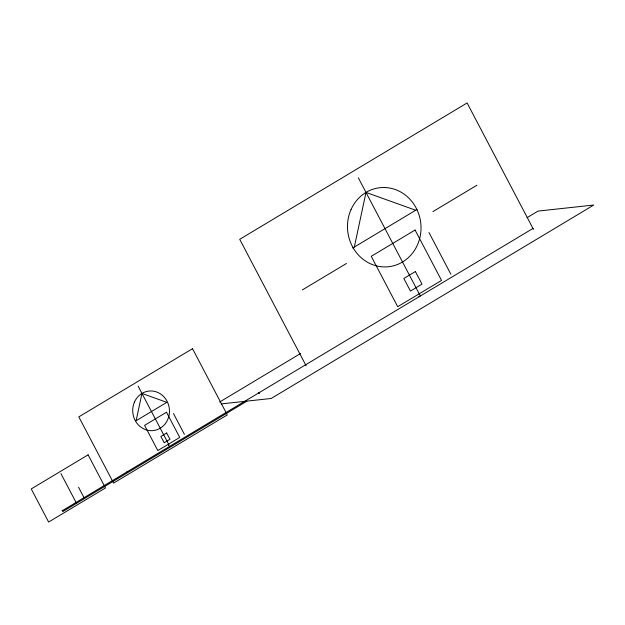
<?xml version="1.0" encoding="UTF-8"?>
<svg xmlns="http://www.w3.org/2000/svg" width="625" height="625" viewBox="0 0 625 625"><rect width="100%" height="100%" fill="white"/><g stroke="black" fill="none" stroke-linecap="round" stroke-linejoin="round"><path stroke-width="0.94" d="M354.328 247.047L365.992 192.414L415.695 210.242M352.734 248L417.086 209.406M302.414 289.883L346.445 263.477M432.922 211.617L476.953 185.211M219.625 402.039L300.688 353.422M527.156 217.609L538.023 211.094L593.75 205.031L271.172 398.477L221.211 403.914M62.32 510.695L532.984 228.445M246.875 401.164L62.781 511.562L62.094 510.266M533.469 229.375L467.102 102.953L239.711 239.312L306.086 365.734M428.977 232.547L450.875 274.258M358.32 177.812L420.359 295.977M418.938 296.266L419.164 296.695M258.977 392.766L259.43 393.633M258.352 392.57L258.578 393M173.453 413.492L184.398 434.344M138.125 386.125L169.141 445.211M168.32 445.133L168.547 445.563M127.047 471.312L127.273 471.742M78.562 487.25L84.039 497.672M60.898 473.562L76.414 503.102M75.984 502.789L76.211 503.227M141.953 393.422L136.125 420.742L166.812 402.336L141.953 393.422M192.516 348.695L78.82 416.875L113.586 483.094L227.281 414.914L192.516 348.695M415.078 230.031L371.242 256.32L397.703 306.711L441.539 280.422L415.078 230.031M88.094 454.844L31.25 488.938L48.633 522.047L105.477 487.953L88.094 454.844M166.5 412.234L144.586 425.375L157.812 450.57L179.734 437.43L166.5 412.234M415.391 271.547L403.836 278.477L410.453 291.07L422.008 284.141L415.391 271.547M166.656 432.992L160.883 436.453L164.188 442.75L169.969 439.289L166.656 432.992M134.391 402.203A19.875 18.367 83.8 0 0 152.773 430.625A19.875 18.367 83.8 0 0 166.109 399.641A19.875 18.367 83.8 0 0 134.391 402.203M350.992 209.664A39.75 36.742 83.8 0 0 387.297 266.844A39.75 36.742 83.8 0 0 414.477 205.133A39.75 36.742 83.8 0 0 350.992 209.664"/></g></svg>
